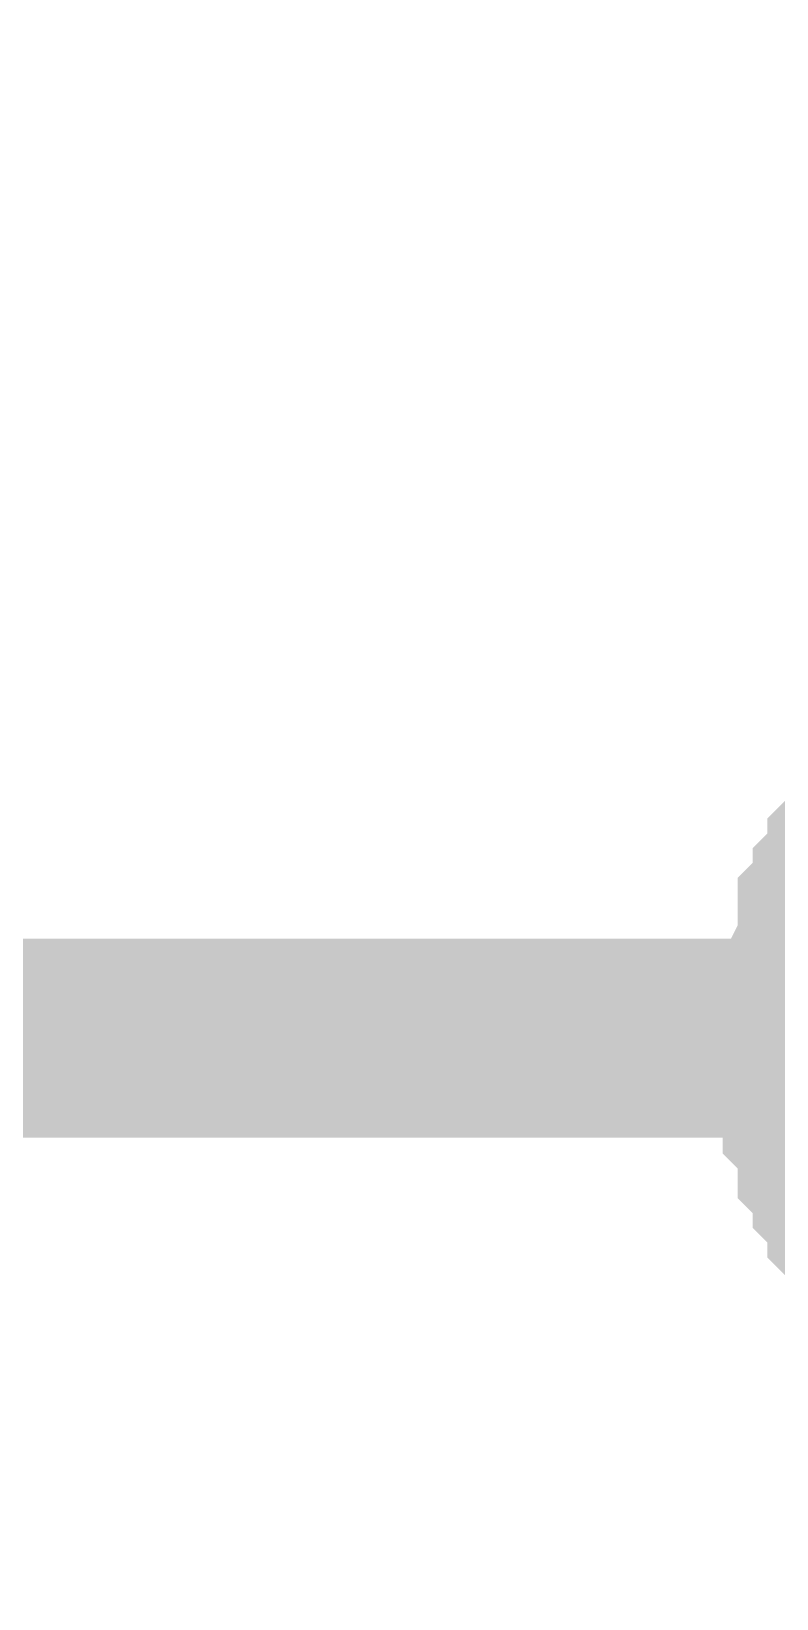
# Model space of a CAD drawing. Header units: millimetres. Extents: x 0 to 800, y 0 to 567.
# Drawn here: x 594.315 to 595.437, y 187.148 to 189.509 of the extents above; entities that cross this region are included whole.
import ezdxf

# ---------------------------------------------------------------- set-up
doc = ezdxf.new("R2010")
doc.units = ezdxf.units.MM
doc.layers.add('Sheet', color=255, linetype='Continuous')

msp = doc.modelspace()

# ---------------------------------------------------------------- linework, layer by layer
at = {"layer": 'Sheet', "const_width": 0.2997}
for points in [[(570.0153, 224.906), (570.0153, 187.9928), (595.9983, 187.9928), (595.9983, 185.9994)], [(595.5056, 187.9928), (595.5056, 188.0152), (595.5056, 188.0376), (595.5056, 188.06), (595.5056, 188.0824), (595.528, 188.1272), (595.528, 188.1496), (595.528, 188.172), (595.5504, 188.1944), (595.5504, 188.2168), (595.5728, 188.2392), (595.5728, 188.2616), (595.5952, 188.284)], [(595.5056, 187.9928), (595.5056, 188.0152), (595.5056, 188.0376), (595.5056, 188.06), (595.5056, 188.0824), (595.528, 188.1272), (595.528, 188.1496), (595.528, 188.172), (595.5504, 188.1944), (595.5504, 188.2168), (595.5728, 188.2392), (595.5728, 188.2616), (595.5952, 188.284)], [(595.5056, 187.9928), (595.5056, 188.0152), (595.5056, 188.0376), (595.5056, 188.06), (595.5056, 188.0824), (595.528, 188.1272), (595.528, 188.1496), (595.528, 188.172), (595.5504, 188.1944), (595.5504, 188.2168), (595.5728, 188.2392), (595.5728, 188.2616), (595.5952, 188.284)], [(595.5056, 187.9928), (595.5056, 188.0152), (595.5056, 188.0376), (595.5056, 188.06), (595.5056, 188.0824), (595.528, 188.1272), (595.528, 188.1496), (595.528, 188.172), (595.5504, 188.1944), (595.5504, 188.2168), (595.5728, 188.2392), (595.5728, 188.2616), (595.5952, 188.284)], [(595.5056, 187.9928), (595.5056, 188.0152), (595.5056, 188.0376), (595.5056, 188.06), (595.5056, 188.0824), (595.528, 188.1272), (595.528, 188.1496), (595.528, 188.172), (595.5504, 188.1944), (595.5504, 188.2168), (595.5728, 188.2392), (595.5728, 188.2616), (595.5952, 188.284)], [(595.5056, 187.9928), (595.5056, 188.0152), (595.5056, 188.0376), (595.5056, 188.06), (595.5056, 188.0824), (595.528, 188.1272), (595.528, 188.1496), (595.528, 188.172), (595.5504, 188.1944), (595.5504, 188.2168), (595.5728, 188.2392), (595.5728, 188.2616), (595.5952, 188.284)], [(595.5056, 187.9928), (595.5056, 188.0152), (595.5056, 188.0376), (595.5056, 188.06), (595.5056, 188.0824), (595.528, 188.1272), (595.528, 188.1496), (595.528, 188.172), (595.5504, 188.1944), (595.5504, 188.2168), (595.5728, 188.2392), (595.5728, 188.2616), (595.5952, 188.284)], [(595.5056, 187.9928), (595.5056, 188.0152), (595.5056, 188.0376), (595.5056, 188.06), (595.5056, 188.0824), (595.528, 188.1272), (595.528, 188.1496), (595.528, 188.172), (595.5504, 188.1944), (595.5504, 188.2168), (595.5728, 188.2392), (595.5728, 188.2616), (595.5952, 188.284)], [(595.5056, 187.9928), (595.5056, 188.0152), (595.5056, 188.0376), (595.5056, 188.06), (595.5056, 188.0824), (595.528, 188.1272), (595.528, 188.1496), (595.528, 188.172), (595.5504, 188.1944), (595.5504, 188.2168), (595.5728, 188.2392), (595.5728, 188.2616), (595.5952, 188.284)], [(595.5952, 187.7017), (595.5728, 187.7241), (595.5728, 187.7465), (595.5504, 187.7689), (595.5504, 187.7913), (595.528, 187.8137), (595.528, 187.8361), (595.528, 187.8585), (595.5056, 187.8809), (595.5056, 187.9032), (595.5056, 187.948), (595.5056, 187.9704), (595.5056, 187.9928)], [(595.5056, 187.9928), (595.5056, 187.9928)], [(595.5952, 187.7017), (595.5728, 187.7241), (595.5728, 187.7465), (595.5504, 187.7689), (595.5504, 187.7913), (595.528, 187.8137), (595.528, 187.8361), (595.528, 187.8585), (595.5056, 187.8809), (595.5056, 187.9032), (595.5056, 187.948), (595.5056, 187.9704), (595.5056, 187.9928)], [(595.5056, 187.9928), (595.5056, 187.9928)], [(595.5952, 187.7017), (595.5728, 187.7241), (595.5728, 187.7465), (595.5504, 187.7689), (595.5504, 187.7913), (595.528, 187.8137), (595.528, 187.8361), (595.528, 187.8585), (595.5056, 187.8809), (595.5056, 187.9032), (595.5056, 187.948), (595.5056, 187.9704), (595.5056, 187.9928)], [(595.5056, 187.9928), (595.5056, 187.9928)], [(595.5952, 187.7017), (595.5728, 187.7241), (595.5728, 187.7465), (595.5504, 187.7689), (595.5504, 187.7913), (595.528, 187.8137), (595.528, 187.8361), (595.528, 187.8585), (595.5056, 187.8809), (595.5056, 187.9032), (595.5056, 187.948), (595.5056, 187.9704), (595.5056, 187.9928)], [(595.5056, 187.9928), (595.5056, 187.9928)], [(595.5952, 187.7017), (595.5728, 187.7241), (595.5728, 187.7465), (595.5504, 187.7689), (595.5504, 187.7913), (595.528, 187.8137), (595.528, 187.8361), (595.528, 187.8585), (595.5056, 187.8809), (595.5056, 187.9032), (595.5056, 187.948), (595.5056, 187.9704), (595.5056, 187.9928)], [(595.5056, 187.9928), (595.5056, 187.9928)], [(595.5952, 187.7017), (595.5728, 187.7241), (595.5728, 187.7465), (595.5504, 187.7689), (595.5504, 187.7913), (595.528, 187.8137), (595.528, 187.8361), (595.528, 187.8585), (595.5056, 187.8809), (595.5056, 187.9032), (595.5056, 187.948), (595.5056, 187.9704), (595.5056, 187.9928)], [(595.5056, 187.9928), (595.5056, 187.9928)], [(595.5952, 187.7017), (595.5728, 187.7241), (595.5728, 187.7465), (595.5504, 187.7689), (595.5504, 187.7913), (595.528, 187.8137), (595.528, 187.8361), (595.528, 187.8585), (595.5056, 187.8809), (595.5056, 187.9032), (595.5056, 187.948), (595.5056, 187.9704), (595.5056, 187.9928)], [(595.5056, 187.9928), (595.5056, 187.9928)], [(595.5952, 187.7017), (595.5728, 187.7241), (595.5728, 187.7465), (595.5504, 187.7689), (595.5504, 187.7913), (595.528, 187.8137), (595.528, 187.8361), (595.528, 187.8585), (595.5056, 187.8809), (595.5056, 187.9032), (595.5056, 187.948), (595.5056, 187.9704), (595.5056, 187.9928)], [(595.5056, 187.9928), (595.5056, 187.9928)], [(595.5952, 187.7017), (595.5728, 187.7241), (595.5728, 187.7465), (595.5504, 187.7689), (595.5504, 187.7913), (595.528, 187.8137), (595.528, 187.8361), (595.528, 187.8585), (595.5056, 187.8809), (595.5056, 187.9032), (595.5056, 187.948), (595.5056, 187.9704), (595.5056, 187.9928)], [(595.5056, 187.9928), (595.5056, 187.9928)]]:
    msp.add_lwpolyline(points, dxfattribs=at)

doc.saveas('drawing.dxf')
